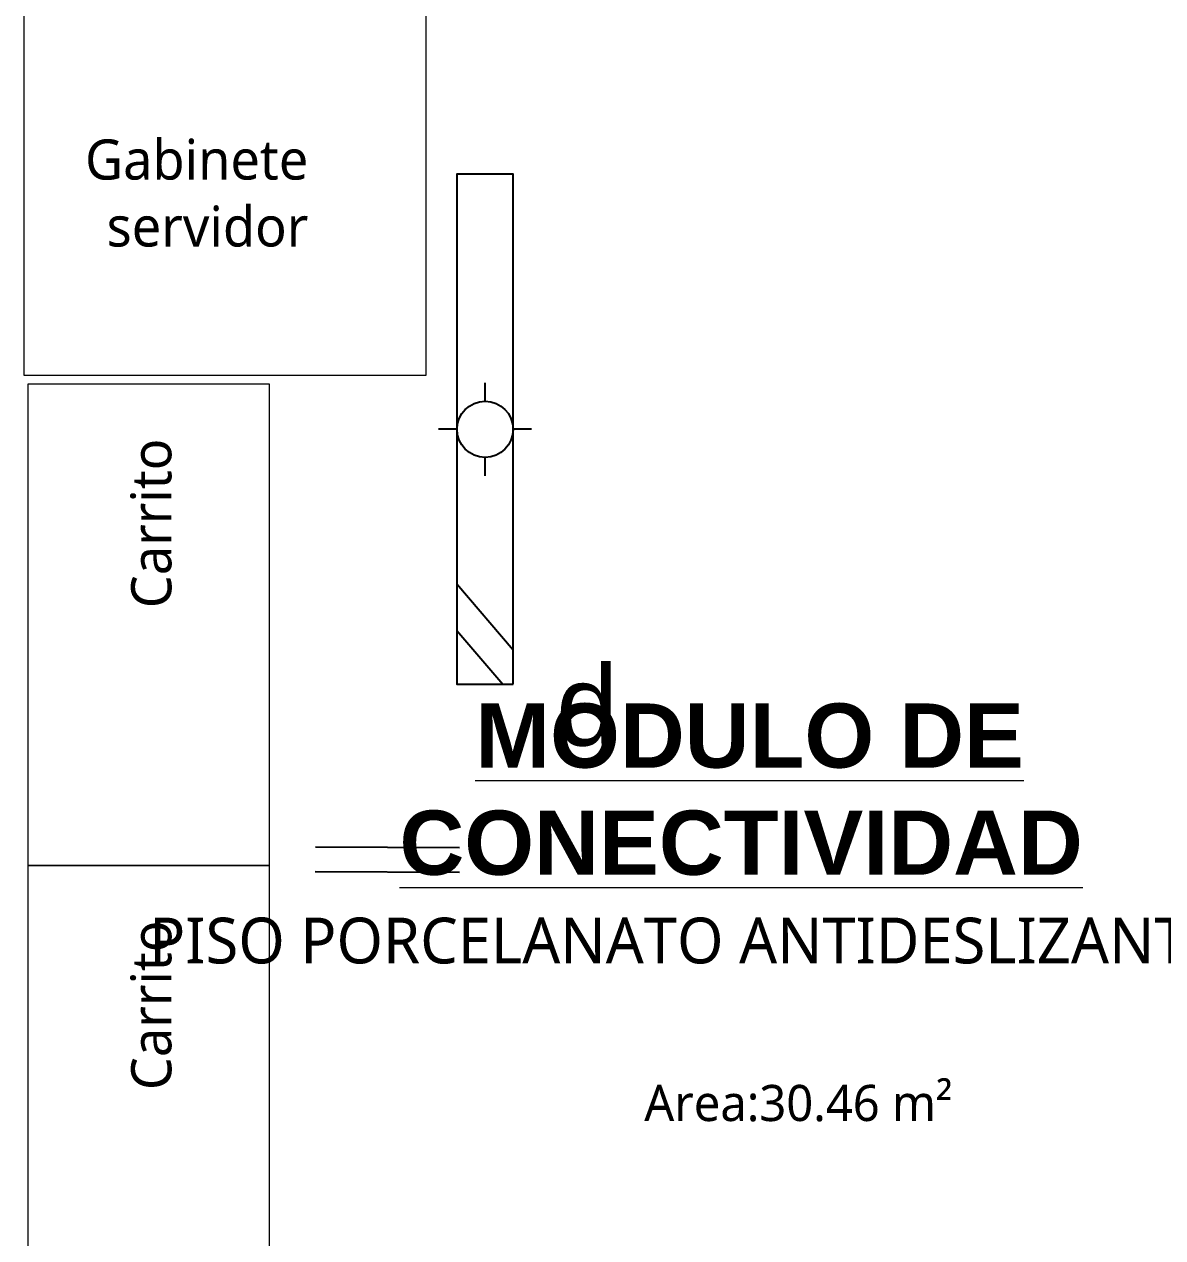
# Model space of a CAD drawing. Header units: metres. Extents: x -17 to 101, y 0 to 79.
# Drawn here: x 15.79 to 18.624, y 49.367 to 52.389 of the extents above; entities that cross this region are included whole.
import ezdxf

# ---------------------------------------------------------------- set-up
doc = ezdxf.new("R2010")
doc.units = ezdxf.units.M
doc.set_wipeout_variables(frame=1)
doc.layers.add('ALUMBRADO', color=1, linetype='Continuous', lineweight=30)
doc.layers.add('Cotas varias El', color=253, linetype='Continuous', lineweight=13)
doc.styles.add('Generales', font='trebuc.ttf', dxfattribs={"height": 0.1})
doc.styles.add('Santa Rosa 1 50', font='trebuc.ttf')
doc.styles.get("Standard").update_dxf_attribs({"font": 'arial.ttf'})

# ---------------------------------------------------------------- blocks, each defined once
blk = doc.blocks.new('ADOSADO')
at = {"color": 1, "lineweight": 25}
blk.add_wipeout([(-0.63, 0.015), (0.64, 0.015), (0.64, 0.155), (-0.63, 0.155)], dxfattribs=at).dxf.layer = 'ALUMBRADO'
at = {"layer": 'ALUMBRADO', "lineweight": 25}
for points in [[(0.005, 0.1548), (0.005, 0.2007)], [(-0.4959, 0.155), (-0.63, 0.0409)], [(-0.3794, 0.155), (-0.5438, 0.015)], [(-0.1107, 0.085), (-0.0648, 0.085)], [(0.0748, 0.085), (0.1207, 0.085)], [(0.005, -0.0307), (0.005, 0.0152)]]:
    blk.add_lwpolyline(points, dxfattribs=at)
at = {"layer": 'ALUMBRADO', "color": 1, "lineweight": 25}
blk.add_lwpolyline([(-0.63, 0.015), (0.64, 0.015), (0.64, 0.155), (-0.63, 0.155)], close=True, dxfattribs=at)
at = {"layer": 'ALUMBRADO', "lineweight": 25}
blk.add_circle((0.005, 0.085), 0.0698, dxfattribs=at)

msp = doc.modelspace()

# ---------------------------------------------------------------- linework, layer by layer
at = {"layer": 'ALUMBRADO', "color": 114, "lineweight": 25}
for points in [[(16.5147, 50.3405), (16.8736, 50.3389)], [(16.5143, 50.2791), (16.8732, 50.2774)]]:
    msp.add_lwpolyline(points, dxfattribs=at)
at = {"layer": 'Cotas varias El'}
for points in [[(15.79, 52.4142), (16.79, 52.4142), (16.79, 51.5142), (15.79, 51.5142), (15.79, 52.4142)], [(15.7997, 50.2938), (15.7997, 51.4938), (16.3997, 51.4938), (16.3997, 50.2938), (15.7997, 50.2938)], [(15.7997, 49.0938), (15.7997, 50.2938), (16.3997, 50.2938), (16.3997, 49.0938), (15.7997, 49.0938)]]:
    msp.add_lwpolyline(points, dxfattribs=at)

# ---------------------------------------------------------------- block references
at = {"layer": 'ALUMBRADO', "lineweight": 25, "rotation": 90}
msp.add_blockref('ADOSADO', (17.0222, 51.3753), dxfattribs=at)

# ---------------------------------------------------------------- texts
at = {"layer": 'ALUMBRADO', "color": 102, "lineweight": 25}
msp.add_text('d', height=0.2, rotation=0.0215, dxfattribs=at).set_placement((17.1136, 50.5928, 6632.0928))
at = {"layer": 'Cotas varias El'}
for s, width, insert, char_height, attachment_point, style in [('Gabinete servidor', 0.645812, (16.4972, 52.1022), 0.1, 3, 'Generales'), ('\\pi2.59579;{\\fSwis721 Ex BT|b1|i0|c0|p34;\\H0.76555x;\\LMODULO DE\\P\\pi2.40696;CONECTIVIDAD\\H1.30625x;\\P\\pi1.78408;\\fTrebuchet MS|b0|i0|c0|p34;\\H0.54545x;\\lPISO PORCELANATO ANTIDESLIZANTE 60X60CM\\H1.1917x;\\P\\pi0;\\P\\pi3.01634;\\H0.66248x;Area:30.46 m²}', 6.822621, (14.317, 50.6977), 0.209, 1, 'Santa Rosa 1 50')]:
    msp.add_mtext_dynamic_manual_height_columns(s, width=width, gutter_width=1, heights=[0], dxfattribs=dict(at, insert=insert, char_height=char_height, attachment_point=attachment_point, style=style))
at = {"layer": 'Cotas varias El', "char_height": 0.1, "attachment_point": 3, "rotation": 90, "style": 'Generales'}
for insert in [(16.0562, 51.3571), (16.0562, 50.1571)]:
    msp.add_mtext_dynamic_manual_height_columns('Carrito', width=0.878491, gutter_width=1, heights=[0], dxfattribs=dict(at, insert=insert))

doc.saveas('drawing.dxf')
